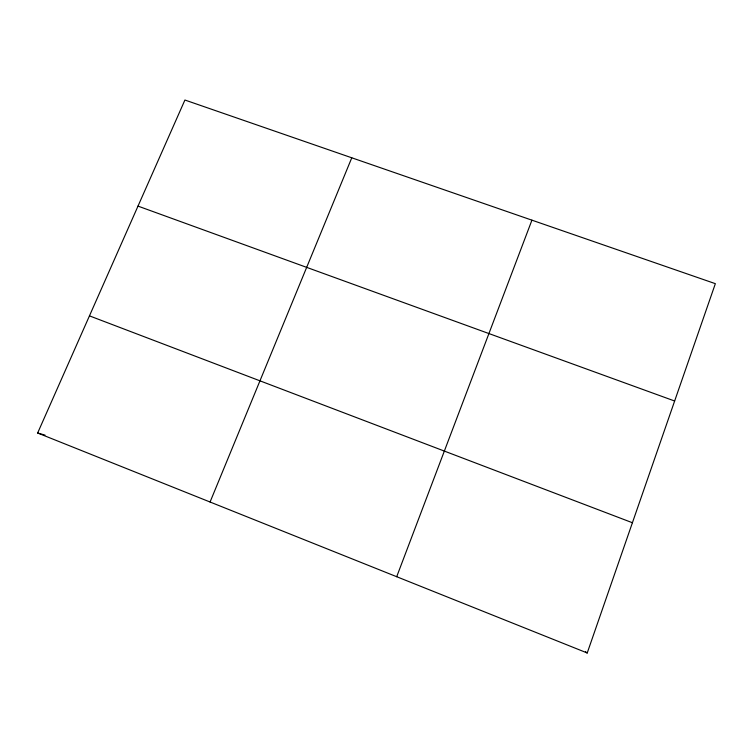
<?xml version="1.0" encoding="UTF-8"?>
<svg xmlns="http://www.w3.org/2000/svg" width="753" height="753" viewBox="0 0 753 753"><rect width="100%" height="100%" fill="white"/><g stroke="black" fill="none" stroke-linecap="round" stroke-linejoin="round"><path stroke-width="1.13" d="M587.227 652.973L715.35 283.665L184.918 100.027L37.65 433.003L587.227 652.973L585.467 651.703M396.699 576.713L531.929 220.158M210.068 502.016L351.783 157.791M37.65 433.003L45.029 435.112M137.997 206.106L674.641 401.01M89.456 315.865L632.407 522.733"/></g></svg>
